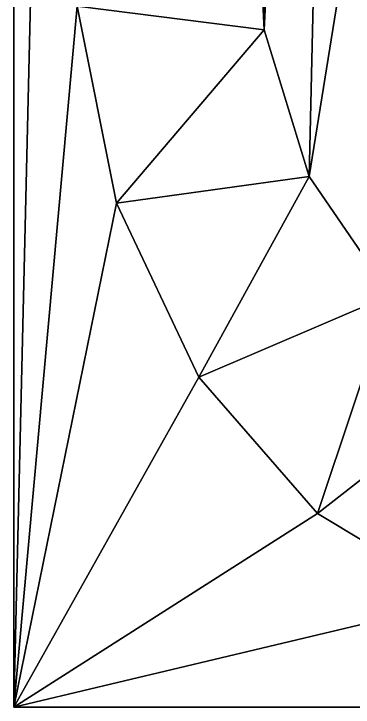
# Model space of a CAD drawing. Header units: metres. Extents: x 0 to 75.2, y 0 to 51.1.
# Drawn here: x 73.685 to 73.8807, y 28.5 to 28.9 of the extents above; entities that cross this region are included whole.
import ezdxf

# ---------------------------------------------------------------- set-up
doc = ezdxf.new("R2010")
doc.units = ezdxf.units.M
doc.header["$LTSCALE"] = 0.018
doc.header["$MEASUREMENT"] = 0
doc.layers.add('3DKITBATH', color=3, linetype='Continuous')
doc.layers.add('LAYER-ON', color=4, linetype='Continuous')

# ---------------------------------------------------------------- blocks, each defined once
blk = doc.blocks.new('cwba62')
at = {"layer": '3DKITBATH', "color": 227}
mesh = blk.add_polyface(dxfattribs=at)
corners = [(1.6, -0.35, 0.55), (0, -0.35, 0.55), (0.17778, -0.35, 0.1375), (0.04444, -0.35, 0.55), (0.17778, -0.504, 0.1375), (0.04444, -0.609, 0.55), (0.19861, -0.5436, 0.1375), (0.06527, -0.6486, 0.55), (0.11556, -0.665, 0.55), (0.24889, -0.56, 0.1375), (1.11841, -0.56, 0.1375), (1.19553, -0.66342, 0.55), (1.20925, -0.5557, 0.1375), (1.3092, -0.64084, 0.55), (1.29374, -0.52961, 0.1375), (1.40967, -0.59327, 0.55), (1.36223, -0.4827, 0.1375), (1.48832, -0.5248, 0.55), (1.40678, -0.42043, 0.1375), (1.53838, -0.44132, 0.55), (0, 0, 0.55), (0, 0), (1.6, 0, 0.55), (1.6, 0), (0, -0.7), (1.6, -0.7, 0.55), (0, -0.7, 0.55), (1.6, -0.7), (0.17778, -0.196, 0.1375), (0.04444, -0.091, 0.55), (0.19861, -0.1564, 0.1375), (0.06527, -0.0514, 0.55), (0.11556, -0.035, 0.55), (0.24889, -0.14, 0.1375), (1.11841, -0.14, 0.1375), (1.19553, -0.03658, 0.55), (1.20925, -0.1443, 0.1375), (1.3092, -0.05916, 0.55), (1.29374, -0.17039, 0.1375), (1.40967, -0.10673, 0.55), (1.36223, -0.2173, 0.1375), (1.48832, -0.1752, 0.55), (1.40678, -0.27957, 0.1375), (1.55556, -0.35, 0.55), (1.53838, -0.25868, 0.55), (1.42222, -0.35, 0.1375)]
mesh.append_faces([[corners[k] for k in face] for face in [(40, 2, 42, 42), (22, 44, 0, 0), (43, 0, 44, 44), (44, 22, 41, 41), (41, 22, 39, 39), (39, 22, 37, 37), (37, 22, 35, 35), (20, 32, 22, 22), (35, 22, 32, 32), (32, 20, 31, 31), (31, 20, 29, 29), (5, 2, 3, 3)]], dxfattribs={"vtx0": -1, "vtx1": -1, "vtx2": -1, "color": 227})
mesh.append_faces([[corners[k] for k in face] for face in [(7, 4, 5, 5), (8, 6, 7, 7), (11, 9, 8, 8), (11, 12, 10, 10), (13, 14, 12, 12), (15, 16, 14, 14), (17, 18, 16, 16), (19, 45, 18, 18), (28, 31, 29, 29), (30, 32, 31, 31), (33, 35, 32, 32), (36, 35, 34, 34), (38, 37, 36, 36), (40, 39, 38, 38), (42, 41, 40, 40), (45, 44, 42, 42)]], dxfattribs={"vtx0": -1, "vtx2": -1, "color": 227})
mesh.append_faces([[corners[k] for k in face] for face in [(2, 16, 18, 18), (19, 25, 0, 0), (0, 43, 19, 19), (25, 19, 17, 17), (25, 17, 15, 15), (25, 15, 13, 13), (25, 13, 11, 11), (8, 26, 25, 25), (25, 11, 8, 8), (26, 8, 7, 7), (26, 7, 5, 5)]], dxfattribs={"vtx0": -1, "vtx2": -1, "vtx3": -1, "color": 227})
mesh.append_faces([[corners[k] for k in face] for face in [(33, 30, 34, 34), (29, 3, 28, 28), (21, 24, 20, 20), (26, 20, 24, 24), (23, 21, 22, 22), (20, 22, 21, 21), (27, 23, 25, 25), (22, 25, 23, 23), (24, 27, 26, 26), (25, 26, 27, 27), (30, 31, 28, 28), (33, 32, 30, 30), (34, 35, 33, 33), (37, 35, 36, 36), (39, 37, 38, 38), (41, 39, 40, 40), (44, 41, 42, 42), (43, 44, 45, 45)]], dxfattribs={"vtx1": -1, "vtx2": -1, "color": 227})
mesh.append_faces([[corners[k] for k in face] for face in [(45, 42, 2, 2), (28, 2, 38, 38), (40, 38, 2, 2), (30, 28, 36, 36), (38, 36, 28, 28), (36, 34, 30, 30), (20, 1, 29, 29), (3, 29, 1, 1), (18, 45, 2, 2), (2, 4, 14, 14), (14, 16, 2, 2), (4, 6, 12, 12), (12, 14, 4, 4), (10, 12, 6, 6), (1, 26, 5, 5), (5, 3, 1, 1), (2, 28, 3, 3)]], dxfattribs={"vtx1": -1, "vtx2": -1, "vtx3": -1, "color": 227})
mesh.append_faces([[corners[k] for k in face] for face in [(6, 9, 10, 10), (5, 4, 2, 2), (7, 6, 4, 4), (8, 9, 6, 6), (11, 10, 9, 9), (11, 13, 12, 12), (13, 15, 14, 14), (15, 17, 16, 16), (17, 19, 18, 18), (19, 43, 45, 45)]], dxfattribs={"vtx2": -1, "vtx3": -1, "color": 227})

msp = doc.modelspace()

# ---------------------------------------------------------------- block references
at = {"layer": 'LAYER-ON', "rotation": 270.0000000000004}
msp.add_blockref('cwba62', (74.38499, 30.09999), dxfattribs=at)

doc.saveas('drawing.dxf')
